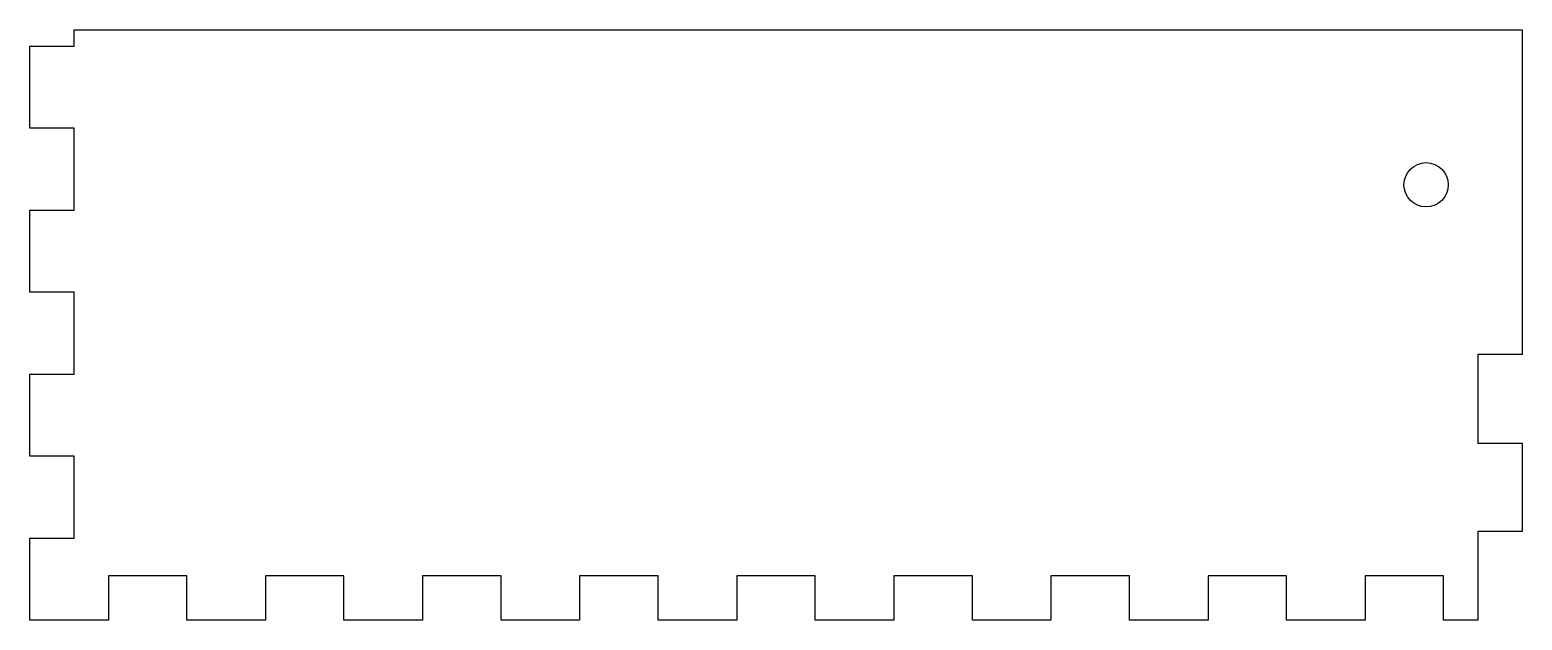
# Model space of a CAD drawing. Header units: millimetres. Extents: x 0 to 101, y 0 to 40.
import ezdxf

# ---------------------------------------------------------------- set-up
doc = ezdxf.new("R2010")
doc.units = ezdxf.units.MM
doc.layers.get('0').update_dxf_attribs({"linetype": 'CONTINUOUS'})

msp = doc.modelspace()

# ---------------------------------------------------------------- linework, layer by layer
msp.add_lwpolyline([(98, 6), (98, 0), (95.68, 0), (95.68, 3), (90.37, 3), (90.37, 0), (85.05, 0), (85.05, 3), (79.74, 3), (79.74, 0), (74.42, 0), (74.42, 3), (69.11, 3), (69.11, 0), (63.79, 0), (63.79, 3), (58.47, 3), (58.47, 0), (53.16, 0), (53.16, 3), (47.84, 3), (47.84, 0), (42.53, 0), (42.53, 3), (37.21, 3), (37.21, 0), (31.89, 0), (31.89, 3), (26.58, 3), (26.58, 0), (21.26, 0), (21.26, 3), (15.95, 3), (15.95, 0), (10.63, 0), (10.63, 3), (5.32, 3), (5.32, 0), (0, 0), (0, 5.56), (3, 5.56), (3, 11.11), (0, 11.11), (0, 16.67), (3, 16.67), (3, 22.22), (0, 22.22), (0, 27.78), (3, 27.78), (3, 33.33), (0, 33.33), (0, 38.89), (3, 38.89), (3, 40), (101, 40), (101, 18), (98, 18), (98, 12), (101, 12), (101, 6)], close=True)
msp.add_circle((94.5, 29.5), 1.5)

doc.saveas('drawing.dxf')
